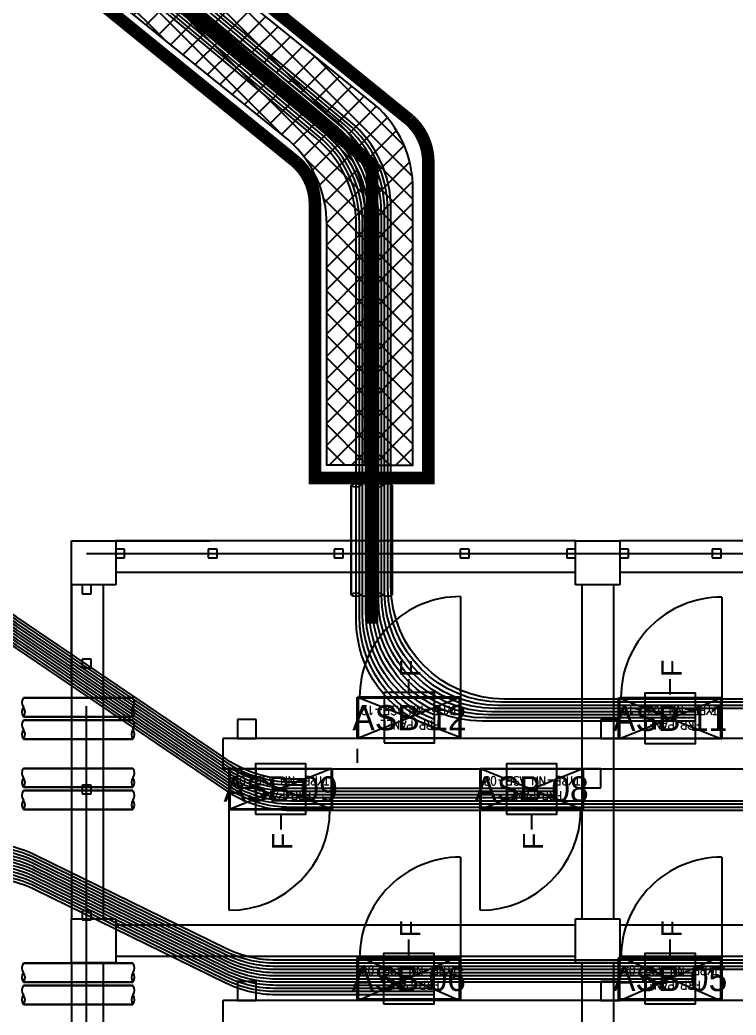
# Model space of a CAD drawing. Header units: metres. Extents: x 529325 to 529713, y 2673799 to 2674119.
# Drawn here: x 529507.53 to 529513.22, y 2673992.44 to 2674000.34 of the extents above; entities that cross this region are included whole.
import ezdxf
from ezdxf.enums import TextEntityAlignment as Align

# ---------------------------------------------------------------- set-up
doc = ezdxf.new("R2010")
doc.units = ezdxf.units.M
for name, pattern in [('DASHED', [0.75, 0.5, -0.25]), ('DASHED2', [0.375, 0.25, -0.125]), ('PHANTOM', [63.50000000000001, 31.75, -6.35, 6.35, -6.35, 6.35, -6.35])]:
    doc.linetypes.add(name, pattern=pattern)
for name, color, linetype in [('1', 5, 'Continuous'), ('300mm Hume Pipe', 74, 'Continuous'), ('Excavation', 7, 'Continuous'), ('IDT', 7, 'Continuous'), ('LT Cable(AG) INV to LT Panel BL-26', 2, 'Continuous'), ('Trench (AC)-BL25', 14, 'Continuous')]:
    doc.layers.add(name, color=color, linetype=linetype)
doc.styles.add('Arial', font='arial.ttf')
doc.styles.add('RomanS', font='romans.shx')
doc.styles.get("Standard").update_dxf_attribs({"font": 'Adani Regular.ttf'})

# ---------------------------------------------------------------- blocks, each defined once
blk = doc.blocks.new('ASB')
at = {"layer": '1', "color": 5}
blk.add_lwpolyline([(-0.2, -0.2), (0.2, -0.2), (0.2, 0.2), (-0.2, 0.2)], close=True, dxfattribs=at)
at = {"layer": '1', "color": 7}
blk.add_attdef('ID', text='', height=0.2, dxfattribs=at).set_placement((0, 0), align=Align.MIDDLE_CENTER)
blk = doc.blocks.new('IDT')
at = {"layer": 'IDT', "color": 8, "linetype": 'PHANTOM', "ltscale": 0.25}
for p, q in [((33.78305947702646, 18.31032447560767), (33.78305947702646, 9.160324475607581)), ((33.78305947702646, 9.160324475607581), (25.63305947702636, 9.160324475607581))]:
    blk.add_line(p, q, dxfattribs=at)
at = {"layer": 'IDT', "color": 8}
for p, q in [((29.60203310577552, 12.4101457710284), (29.60203310577552, 15.06014577102826)), ((29.85203310577552, 12.4101457710284), (29.85203310577552, 15.06014577102826)), ((33.6520331057757, 12.4101457710284), (33.6520331057757, 15.06014577102826)), ((33.9020331057757, 12.4101457710284), (33.9020331057757, 15.06014577102826)), ((32.69925086083848, 12.9496635550712), (32.69925086083848, 12.70966355596477)), ((26.80203310577579, 12.70966355596477), (32.69924909500176, 12.70966355596477)), ((28.7430331057756, 12.6983996193245), (29.56103310577581, 12.6983996193245)), ((28.7430331057756, 12.37139961932451), (28.7430331057756, 12.6983996193245)), ((28.75203310577561, 12.36014072685623), (28.75203310577561, 12.70965851179255)), ((28.75203310577561, 12.70965851179255), (29.55203310577579, 12.70965851179255)), ((29.55203310577579, 12.70965851179255), (28.75203310577561, 12.36014072685623)), ((29.55203310577579, 12.36014072685623), (28.75203310577561, 12.70965851179255)), ((29.55203310577579, 12.70965851179255), (29.55203310577579, 12.36014072685623)), ((29.55203310577579, 12.70965851179255), (29.55203310577579, 12.55965851179246)), ((29.70203310577588, 12.70965851179255), (29.55203310577579, 12.70965851179255)), ((29.56103310577581, 12.6983996193245), (29.56103310577581, 12.37139961932451)), ((29.70203310577588, 12.55965851179246), (29.70203310577588, 12.70965851179255)), ((30.81703310577566, 12.69840466349649), (31.63503310577542, 12.69840466349649)), ((30.81703310577566, 12.37140466349649), (30.81703310577566, 12.69840466349649)), ((30.82603310577568, 12.36014577102844), (30.82603310577568, 12.70966355596477)), ((30.82603310577568, 12.70966355596477), (31.62603310577586, 12.70966355596477)), ((30.82603310577568, 12.36014577102844), (31.62603310577586, 12.70966355596477)), ((30.82603310577568, 12.70966355596477), (31.62603310577586, 12.36014577102844)), ((31.62603310577586, 12.70966355596477), (31.62603310577586, 12.36014577102844)), ((31.63503310577542, 12.69840466349649), (31.63503310577542, 12.37140466349649)), ((32.43692632624405, 12.70965851179255), (32.43692632624405, 12.55965851179269)), ((32.58692632624414, 12.70965851179255), (32.43692632624405, 12.70965851179255)), ((32.58692632624414, 12.55965851179269), (32.58692632624414, 12.70965851179255)), ((29.55203310577579, 12.55965851179246), (29.70203310577588, 12.55965851179246)), ((32.43692632624405, 12.55965851179269), (32.58692632624414, 12.55965851179269)), ((29.55203310577579, 12.06014577102826), (29.55203310577579, 12.4101457710284)), ((29.55203310577579, 12.4101457710284), (29.9020331057757, 12.4101457710284)), ((29.9020331057757, 12.4101457710284), (29.9020331057757, 12.06014577102826)), ((33.55203310577579, 12.06014577102826), (33.55203310577579, 12.4101457710284)), ((33.55203310577579, 12.4101457710284), (33.9020331057757, 12.4101457710284)), ((33.9020331057757, 12.4101457710284), (33.9020331057757, 12.06014577102826)), ((25.9020331057757, 12.36014577102844), (29.55203310577579, 12.36014577102844)), ((29.56103310577581, 12.37139961932451), (28.7430331057756, 12.37139961932451)), ((29.55203310577579, 12.36014072685623), (28.75203310577561, 12.36014072685623)), ((29.9020331057757, 12.36014577102844), (33.55203310577579, 12.36014577102844)), ((31.63503310577542, 12.37140466349649), (30.81703310577566, 12.37140466349649)), ((31.62603310577586, 12.36014577102844), (30.82603310577568, 12.36014577102844)), ((25.9020331057757, 12.11014577102844), (29.55203310577579, 12.11014577102844)), ((29.9020331057757, 12.11014577102844), (33.55203310577579, 12.11014577102844)), ((29.9020331057757, 12.06014577102826), (29.55203310577579, 12.06014577102826)), ((29.60203310577552, 9.410145771028397), (29.60203310577552, 12.06014577102826)), ((29.85203310577552, 9.410145771028397), (29.85203310577552, 12.06014577102826)), ((33.9020331057757, 12.06014577102826), (33.55203310577579, 12.06014577102826)), ((33.6520331057757, 9.410145771028397), (33.6520331057757, 12.06014577102826)), ((33.7480594770266, 12.06854747735485), (33.7480594770266, 11.99854747735469)), ((33.81805947702631, 12.06854747735485), (33.7480594770266, 12.06854747735485)), ((33.81805947702631, 11.99854747735469), (33.81805947702631, 12.06854747735485)), ((33.9020331057757, 9.410145771028397), (33.9020331057757, 12.06014577102826)), ((33.7480594770266, 11.99854747735469), (33.81805947702631, 11.99854747735469)), ((29.8430331057755, 11.19316355596482), (30.66103310577572, 11.19316355596482)), ((29.8430331057755, 10.86616355596482), (29.8430331057755, 11.19316355596482)), ((29.85203310577552, 10.86966355596462), (29.85203310577552, 11.18966355596478)), ((29.85203310577552, 11.18966355596478), (30.6520331057757, 11.18966355596478)), ((30.6520331057757, 11.18966355596478), (29.85203310577552, 10.86966355596462)), ((30.6520331057757, 10.86966355596462), (29.85203310577552, 11.18966355596478)), ((30.6520331057757, 11.18966355596478), (30.6520331057757, 10.86966355596462)), ((30.66103310577572, 11.19316355596482), (30.66103310577572, 10.86616355596482)), ((31.83392632624444, 11.19316355596482), (32.65192632624419, 11.19316355596482)), ((31.83392632624444, 10.86616355596482), (31.83392632624444, 11.19316355596482)), ((31.84292632624445, 10.86966355596462), (31.84292632624445, 11.18966355596478)), ((31.84292632624445, 11.18966355596478), (32.64292632624418, 11.18966355596478)), ((31.84292632624445, 10.86966355596462), (32.64292632624418, 11.18966355596478)), ((31.84292632624445, 11.18966355596478), (32.64292632624418, 10.86966355596485)), ((32.64292632624418, 11.18966355596478), (32.64292632624418, 10.86966355596485)), ((32.65192632624419, 11.19316355596482), (32.65192632624419, 10.86616355596482)), ((33.7480594770266, 11.06854747735485), (33.7480594770266, 10.99854747735469)), ((33.81805947702631, 11.06854747735485), (33.7480594770266, 11.06854747735485)), ((33.81805947702631, 10.99854747735469), (33.81805947702631, 11.06854747735485)), ((29.70203310577588, 11.01965851179273), (29.70203310577588, 10.86965851179264)), ((29.85203310577597, 11.01965851179273), (29.70203310577588, 11.01965851179273)), ((29.85203310577597, 10.86965851179264), (29.85203310577597, 11.01965851179273)), ((32.4369263262445, 11.0196585117925), (32.4369263262445, 10.86965851179264)), ((32.58692632624414, 11.0196585117925), (32.4369263262445, 11.0196585117925)), ((32.58692632624414, 10.86965851179264), (32.58692632624414, 11.0196585117925)), ((33.7480594770266, 10.99854747735469), (33.81805947702631, 10.99854747735469)), ((32.69924909500176, 10.86966355596462), (26.80203310577579, 10.86965851179286)), ((29.70203310577588, 10.86965851179264), (29.85203310577597, 10.86965851179264)), ((30.66103310577572, 10.86616355596482), (29.8430331057755, 10.86616355596482)), ((30.6520331057757, 10.86966355596462), (29.85203310577552, 10.86966355596462)), ((32.65192632624419, 10.86616355596482), (31.83392632624444, 10.86616355596482)), ((32.64292632624418, 10.86966355596485), (31.84292632624445, 10.86966355596462)), ((32.4369263262445, 10.86965851179264), (32.58692632624414, 10.86965851179264)), ((32.69925243467858, 10.86966355596758), (32.69925243467858, 10.62966355685978)), ((31.63518662643108, 10.71242244929829), (31.63518662643108, 10.8226436008905)), ((26.80203310577579, 10.62966355685978), (32.69924909500176, 10.62966355685978)), ((28.7430331057756, 10.6331585126876), (29.56103310577581, 10.6331585126876)), ((28.7430331057756, 10.3061585126876), (28.7430331057756, 10.6331585126876)), ((28.75203310577561, 10.30965851268763), (28.75203310577561, 10.62965851268757)), ((28.75203310577561, 10.62965851268757), (29.55203310577579, 10.62965851268757)), ((29.55203310577579, 10.62965851268757), (28.75203310577561, 10.30965851268763)), ((29.55203310577579, 10.30965851268763), (28.75203310577561, 10.62965851268757)), ((29.55203310577579, 10.62965851268757), (29.55203310577579, 10.30965851268763)), ((29.55203310577579, 10.62965851268757), (29.55203310577579, 10.47965851268748)), ((29.70203310577588, 10.62965851268757), (29.55203310577579, 10.62965851268757)), ((29.56103310577581, 10.6331585126876), (29.56103310577581, 10.3061585126876)), ((29.70203310577588, 10.47965851268748), (29.70203310577588, 10.62965851268757)), ((30.81703310577566, 10.62928158855436), (31.63503310577542, 10.62928158855436)), ((30.81703310577566, 10.30228158855437), (30.81703310577566, 10.62928158855436)), ((30.82603310577568, 10.3057815885544), (30.82603310577568, 10.62578158855433)), ((30.82603310577568, 10.62578158855433), (31.62603310577586, 10.62578158855433)), ((30.82603310577568, 10.3057815885544), (31.62603310577586, 10.62578158855433)), ((30.82603310577568, 10.61801765194389), (31.62603310577586, 10.3057815885544)), ((31.62603310577586, 10.62578158855433), (31.62603310577586, 10.3057815885544)), ((31.63503310577542, 10.62928158855436), (31.63503310577542, 10.30228158855437)), ((32.4369263262445, 10.62965851268757), (32.4369263262445, 10.47965851268748)), ((32.58692632624414, 10.62965851268757), (32.4369263262445, 10.62965851268757)), ((32.58692632624414, 10.47965851268748), (32.58692632624414, 10.62965851268757)), ((29.55203310577579, 10.47965851268748), (29.70203310577588, 10.47965851268748)), ((32.4369263262445, 10.47965851268748), (32.58692632624414, 10.47965851268748)), ((29.56103310577581, 10.3061585126876), (28.7430331057756, 10.3061585126876)), ((29.55203310577579, 10.30965851268763), (28.75203310577561, 10.30965851268763)), ((31.63503310577542, 10.30228158855437), (30.81703310577566, 10.30228158855437)), ((31.62603310577586, 10.3057815885544), (30.82603310577568, 10.3057815885544)), ((33.7480594770266, 10.06854747735485), (33.7480594770266, 9.998547477354691)), ((33.81805947702631, 10.06854747735485), (33.7480594770266, 10.06854747735485)), ((33.81805947702631, 9.998547477354691), (33.81805947702631, 10.06854747735485)), ((33.7480594770266, 9.998547477354691), (33.81805947702631, 9.998547477354691)), ((29.55203310577579, 9.06014577102826), (29.55203310577579, 9.410145771028397)), ((29.55203310577579, 9.410145771028397), (29.9020331057757, 9.410145771028397)), ((29.9020331057757, 9.410145771028397), (29.9020331057757, 9.06014577102826)), ((33.55203310577579, 9.06014577102826), (33.55203310577579, 9.410145771028397)), ((33.55203310577579, 9.410145771028397), (33.9020331057757, 9.410145771028397)), ((33.7480594770266, 9.480145771028333), (33.7480594770266, 9.410145771028397)), ((33.81805947702631, 9.480145771028333), (33.7480594770266, 9.480145771028333)), ((33.7480594770266, 9.410145771028397), (33.81805947702631, 9.410145771028397)), ((33.81805947702631, 9.410145771028397), (33.81805947702631, 9.480145771028333)), ((33.9020331057757, 9.410145771028397), (33.9020331057757, 9.06014577102826)), ((25.9020331057757, 9.31014577102826), (29.55203310577579, 9.31014577102826)), ((29.9020331057757, 9.31014577102826), (33.55203310577579, 9.31014577102826)), ((28.7480594770266, 9.195324475607663), (28.7480594770266, 9.1253244756075)), ((28.81805947702631, 9.195324475607663), (28.7480594770266, 9.195324475607663)), ((28.81805947702631, 9.1253244756075), (28.81805947702631, 9.195324475607663)), ((29.48220577756118, 9.195324475607663), (29.48220577756118, 9.1253244756075)), ((29.55220577756089, 9.195324475607663), (29.48220577756118, 9.195324475607663)), ((29.55220577756089, 9.1253244756075), (29.55220577756089, 9.195324475607663)), ((29.9020331057757, 9.195324475607663), (29.9020331057757, 9.1253244756075)), ((29.97203310577586, 9.195324475607663), (29.9020331057757, 9.195324475607663)), ((29.97203310577586, 9.1253244756075), (29.97203310577586, 9.195324475607663)), ((30.7480594770266, 9.195324475607663), (30.7480594770266, 9.1253244756075)), ((30.81805947702631, 9.195324475607663), (30.7480594770266, 9.195324475607663)), ((30.81805947702631, 9.1253244756075), (30.81805947702631, 9.195324475607663)), ((31.7480594770266, 9.195324475607663), (31.7480594770266, 9.1253244756075)), ((31.81805947702631, 9.195324475607663), (31.7480594770266, 9.195324475607663)), ((31.81805947702631, 9.1253244756075), (31.81805947702631, 9.195324475607663)), ((32.7480594770266, 9.195324475607663), (32.7480594770266, 9.1253244756075)), ((32.81805947702631, 9.195324475607663), (32.7480594770266, 9.195324475607663)), ((32.81805947702631, 9.1253244756075), (32.81805947702631, 9.195324475607663)), ((33.48203310577563, 9.195324475607663), (33.48203310577563, 9.1253244756075)), ((33.55203310577579, 9.195324475607663), (33.48203310577563, 9.195324475607663)), ((33.55203310577579, 9.1253244756075), (33.55203310577579, 9.195324475607663)), ((28.7480594770266, 9.1253244756075), (28.81805947702631, 9.1253244756075)), ((29.48220577756118, 9.1253244756075), (29.55220577756089, 9.1253244756075)), ((29.9020331057757, 9.1253244756075), (29.97203310577586, 9.1253244756075)), ((30.7480594770266, 9.1253244756075), (30.81805947702631, 9.1253244756075)), ((31.7480594770266, 9.1253244756075), (31.81805947702631, 9.1253244756075)), ((32.7480594770266, 9.1253244756075), (32.81805947702631, 9.1253244756075)), ((33.48203310577563, 9.1253244756075), (33.55203310577579, 9.1253244756075)), ((25.9020331057757, 9.06014577102826), (29.55203310577579, 9.06014577102826)), ((29.9020331057757, 9.06014577102826), (29.55203310577579, 9.06014577102826)), ((29.9020331057757, 9.06014577102826), (33.55203310577579, 9.06014577102826)), ((33.9020331057757, 9.06014577102826), (33.55203310577579, 9.06014577102826))]:
    blk.add_line(p, q, dxfattribs=at)
at = {"layer": 'IDT', "color": 124}
for p, q in [((34.28454869628402, 12.74087170985524), (33.41546722306956, 12.74087170985524)), ((33.41546722306956, 12.74087170985524), (34.28454869628402, 12.74087170985524)), ((33.41546722306956, 12.59087170985538), (34.28454869628402, 12.59087170985538)), ((34.28454869628402, 12.59087170985538), (33.41546722306956, 12.59087170985538)), ((34.28454869628584, 12.56382425637355), (33.41546722307137, 12.56382425637355)), ((33.41546722307137, 12.56382425637355), (34.28454869628584, 12.56382425637355)), ((33.41546722307137, 12.41382425637346), (34.28454869628584, 12.41382425637346)), ((34.28454869628584, 12.41382425637346), (33.41546722307137, 12.41382425637346)), ((34.28454869628402, 11.19321100944774), (33.41546722306956, 11.19321100944774)), ((33.41546722306956, 11.19321100944774), (34.28454869628402, 11.19321100944774)), ((33.41546722306956, 11.04321100944787), (34.28454869628402, 11.04321100944787)), ((34.28454869628402, 11.04321100944787), (33.41546722306956, 11.04321100944787)), ((34.28454869628584, 11.01616355596605), (33.41546722307137, 11.01616355596605)), ((33.41546722307137, 11.01616355596605), (34.28454869628584, 11.01616355596605)), ((33.41546722307137, 10.86616355596618), (34.28454869628584, 10.86616355596618)), ((34.28454869628584, 10.86616355596618), (33.41546722307137, 10.86616355596618)), ((34.28454869628402, 10.63321101034273), (33.41546722306956, 10.63321101034273)), ((33.41546722306956, 10.63321101034273), (34.28454869628402, 10.63321101034273)), ((33.41546722306956, 10.48321101034287), (34.28454869628402, 10.48321101034287)), ((34.28454869628402, 10.48321101034287), (33.41546722306956, 10.48321101034287)), ((34.28454869628584, 10.45616355686104), (33.41546722307137, 10.45616355686104)), ((33.41546722307137, 10.45616355686104), (34.28454869628584, 10.45616355686104)), ((33.41546722307137, 10.30616355686118), (34.28454869628584, 10.30616355686118)), ((34.28454869628584, 10.30616355686118), (33.41546722307137, 10.30616355686118)), ((31.3578251571378, 9.487376799342314), (31.3578251571378, 8.61829532612785)), ((31.3578251571378, 8.61829532612785), (31.3578251571378, 9.487376799342314)), ((31.50782515713789, 8.61829532612785), (31.50782515713789, 9.487376799342314)), ((31.50782515713789, 9.487376799342314), (31.50782515713789, 8.61829532612785)), ((31.53487261061926, 9.487376799344133), (31.53487261061926, 8.618295326129669)), ((31.53487261061926, 8.618295326129669), (31.53487261061926, 9.487376799344133)), ((31.68487261061935, 8.618295326129669), (31.68487261061935, 9.487376799344133)), ((31.68487261061935, 9.487376799344133), (31.68487261061935, 8.618295326129669))]:
    blk.add_line(p, q, dxfattribs=at)
at = {"layer": 'IDT', "color": 7}
for p, q in [((28.7430331057756, 12.6983996193245), (29.56103310577581, 12.6983996193245)), ((28.7430331057756, 12.37139961932451), (28.7430331057756, 12.6983996193245)), ((29.56103310577581, 12.6983996193245), (29.56103310577581, 12.37139961932451)), ((30.81703310577566, 12.69840466349649), (31.63503310577542, 12.69840466349649)), ((30.81703310577566, 12.37140466349649), (30.81703310577566, 12.69840466349649)), ((31.63503310577542, 12.69840466349649), (31.63503310577542, 12.37140466349649)), ((29.56103310577581, 12.37139961932451), (28.7430331057756, 12.37139961932451)), ((29.1520331057757, 12.34967314081598), (29.1520331057757, 12.29851736962621)), ((31.63503310577542, 12.37140466349649), (30.81703310577566, 12.37140466349649)), ((31.22603310577577, 12.34967818498797), (31.22603310577577, 12.2985224137982)), ((29.1520331057757, 12.29851736962621), (29.1520331057757, 12.22599490130699)), ((31.22603310577577, 12.2985224137982), (31.22603310577577, 12.2259999454792)), ((30.25203310577561, 11.28019625131731), (30.25203310577561, 11.35271871963653)), ((32.24292632624409, 11.28019625131731), (32.24292632624409, 11.35271871963653)), ((30.25203310577561, 11.22904048012754), (30.25203310577561, 11.28019625131731)), ((32.24292632624409, 11.22904048012776), (32.24292632624409, 11.28019625131731)), ((29.8430331057755, 11.19316355596482), (30.66103310577572, 11.19316355596482)), ((29.8430331057755, 10.86616355596482), (29.8430331057755, 11.19316355596482)), ((30.66103310577572, 11.19316355596482), (30.66103310577572, 10.86616355596482)), ((31.83392632624444, 11.19316355596482), (32.65192632624419, 11.19316355596482)), ((31.83392632624444, 10.86616355596482), (31.83392632624444, 11.19316355596482)), ((32.65192632624419, 11.19316355596482), (32.65192632624419, 10.86616355596482)), ((30.66103310577572, 10.86616355596482), (29.8430331057755, 10.86616355596482)), ((32.65192632624419, 10.86616355596482), (31.83392632624444, 10.86616355596482)), ((28.7430331057756, 10.6331585126876), (29.56103310577581, 10.6331585126876)), ((28.7430331057756, 10.3061585126876), (28.7430331057756, 10.6331585126876)), ((29.56103310577581, 10.6331585126876), (29.56103310577581, 10.3061585126876)), ((30.81703310577566, 10.62928158855436), (31.63503310577542, 10.62928158855436)), ((30.81703310577566, 10.30228158855437), (30.81703310577566, 10.62928158855436)), ((31.63503310577542, 10.62928158855436), (31.63503310577542, 10.30228158855437)), ((29.56103310577581, 10.3061585126876), (28.7430331057756, 10.3061585126876)), ((29.1520331057757, 10.28055006587385), (29.1520331057757, 10.22939429468408)), ((31.63503310577542, 10.30228158855437), (30.81703310577566, 10.30228158855437)), ((31.22603310577577, 10.28055511004584), (31.22603310577577, 10.22939933885607)), ((29.1520331057757, 10.22939429468408), (29.1520331057757, 10.15687182636486)), ((31.22603310577577, 10.22939933885607), (31.22603310577577, 10.15687687053685))]:
    blk.add_line(p, q, dxfattribs=at)
at = {"layer": 'IDT', "color": 8, "linetype": 'DASHED', "ltscale": 5}
for p, q in [((28.7430331057756, 11.57139961932478), (28.7430331057756, 12.37139961932451)), ((28.7430331057756, 12.37139961932451), (28.78686872221422, 12.37139961932451)), ((28.78686872221422, 12.37139961932451), (29.54303310577532, 12.37139961932451)), ((30.81703310577566, 11.57139961932478), (30.81703310577566, 12.37139961932451)), ((30.81703310577566, 12.37139961932451), (30.86086872221384, 12.37139961932451)), ((30.86086872221384, 12.37139961932451), (31.61703310577539, 12.37139961932451)), ((30.66103310577617, 11.99316355596432), (30.66103310577617, 11.19316355596482)), ((32.65192632624419, 11.99316355596454), (32.65192632624419, 11.19316355596482)), ((30.61719748933754, 11.19316355596482), (29.86103310577644, 11.19316355596482)), ((30.66103310577617, 11.19316355596482), (30.61719748933754, 11.19316355596482)), ((32.60809070980602, 11.19316355596482), (31.85192632624447, 11.19316355596482)), ((32.65192632624419, 11.19316355596482), (32.60809070980602, 11.19316355596482)), ((28.7430331057756, 9.506158512688103), (28.7430331057756, 10.3061585126876)), ((28.7430331057756, 10.3061585126876), (28.78686872221377, 10.3061585126876)), ((28.78686872221377, 10.3061585126876), (29.54303310577532, 10.3061585126876)), ((30.81703310577566, 9.502281588554638), (30.81703310577566, 10.30228158855437)), ((30.81703310577566, 10.30228158855437), (30.86086872221384, 10.30228158855437)), ((30.86086872221384, 10.30228158855437), (31.61703310577539, 10.30228158855437))]:
    blk.add_line(p, q, dxfattribs=at)
at = {"layer": 'IDT', "color": 8, "linetype": 'DASHED2', "ltscale": 5}
for p, q in [((33.9020331057757, 10.1601457710284), (33.9020331057757, 9.06014577102826)), ((33.9020331057757, 9.06014577102826), (32.80203310577579, 9.06014577102826))]:
    blk.add_line(p, q, dxfattribs=at)
at = {"layer": 'IDT', "color": 124}
for centre, radius, start, end in [((33.46528137758176, 12.70337170985579), 0.06235142331725626, 143.0276363458421, 216.9723636541578), ((33.36565306855007, 12.70337170985465), 0.06235142332423081, 323.0276363719184, 36.97236362808165), ((34.33436285080396, 12.70337170985465), 0.06235142332423081, 143.0276363719183, 216.9723636280808), ((34.23473454177227, 12.70337170985579), 0.06235142331725626, 323.0276363458421, 36.9723636541579), ((33.46528137758449, 12.6283717098546), 0.06235142331974031, 143.0276363562435, 216.9723636280808), ((34.23473454176909, 12.6283717098546), 0.06235142331974031, 323.0276363719184, 36.9723636437565), ((33.46528137758358, 12.52632425637387), 0.06235142331725626, 143.0276363458421, 216.9723636541578), ((33.36565306855189, 12.52632425637296), 0.06235142332423081, 323.0276363719184, 36.97236362808165), ((34.33436285080577, 12.52632425637296), 0.06235142332423081, 143.0276363719183, 216.9723636280808), ((34.23473454177409, 12.52632425637387), 0.06235142331725626, 323.0276363458421, 36.9723636541579), ((33.46528137758631, 12.45132425637291), 0.06235142331974031, 143.0276363562435, 216.9723636280808), ((34.23473454177091, 12.45132425637291), 0.06235142331974031, 323.0276363719184, 36.9723636437565), ((33.46528137758176, 11.15571100944828), 0.06235142331725626, 143.0276363458421, 216.9723636541578), ((33.36565306855007, 11.15571100944715), 0.06235142332423081, 323.0276363719184, 36.97236362808165), ((34.33436285080396, 11.15571100944715), 0.06235142332423081, 143.0276363719183, 216.9723636280808), ((34.23473454177227, 11.15571100944828), 0.06235142331725626, 323.0276363458421, 36.9723636541579), ((33.46528137758449, 11.0807110094471), 0.06235142331974031, 143.0276363562435, 216.9723636280808), ((34.23473454176909, 11.0807110094471), 0.06235142331974031, 323.0276363719184, 36.9723636437565), ((33.46528137758358, 10.97866355596659), 0.06235142331725626, 143.0276363458421, 216.9723636541578), ((33.36565306855189, 10.97866355596545), 0.06235142332423081, 323.0276363719184, 36.97236362808165), ((34.33436285080577, 10.97866355596545), 0.06235142332423081, 143.0276363719183, 216.9723636280808), ((34.23473454177409, 10.97866355596659), 0.06235142331725626, 323.0276363458421, 36.9723636541579), ((33.46528137758631, 10.90366355596541), 0.06235142331974031, 143.0276363562435, 216.9723636280808), ((34.23473454177091, 10.90366355596541), 0.06235142331974031, 323.0276363719184, 36.9723636437565), ((33.46528137758176, 10.59571101034328), 0.06235142331725626, 143.0276363458421, 216.9723636541578), ((33.36565306855007, 10.59571101034214), 0.06235142332423081, 323.0276363719184, 36.97236362808165), ((34.33436285080396, 10.59571101034214), 0.06235142332423081, 143.0276363719183, 216.9723636280808), ((34.23473454177227, 10.59571101034328), 0.06235142331725626, 323.0276363458421, 36.9723636541579), ((33.46528137758449, 10.5207110103421), 0.06235142331974031, 143.0276363562435, 216.9723636280808), ((34.23473454176909, 10.5207110103421), 0.06235142331974031, 323.0276363719184, 36.9723636437565), ((33.46528137758358, 10.41866355686159), 0.06235142331725626, 143.0276363458421, 216.9723636541578), ((33.36565306855189, 10.41866355686045), 0.06235142332423081, 323.0276363719184, 36.97236362808165), ((34.33436285080577, 10.41866355686045), 0.06235142332423081, 143.0276363719183, 216.9723636280808), ((34.23473454177409, 10.41866355686159), 0.06235142331725626, 323.0276363458421, 36.9723636541579), ((33.46528137758631, 10.34366355686041), 0.06235142331974031, 143.0276363562435, 216.9723636280808), ((34.23473454177091, 10.34366355686041), 0.06235142331974031, 323.0276363719184, 36.9723636437565), ((31.39532515713725, 9.43756264482738), 0.06235142331974176, 53.02763635368521, 126.9723636463148), ((31.47032515713798, 9.437562644830336), 0.06235142331725626, 53.02763635368521, 126.9723636463148), ((31.47032515713707, 9.537190953862023), 0.06235142332423227, 233.0276363536852, 306.9723636463148), ((31.57237261061871, 9.4375626448292), 0.06235142331974176, 53.02763635368521, 126.9723636463148), ((31.6473726106199, 9.437562644832155), 0.06235142331725626, 53.02763635368521, 126.9723636463148), ((31.64737261061853, 9.537190953863842), 0.06235142332423227, 233.0276363536852, 306.9723636463148), ((31.39532515713725, 8.668109480642784), 0.06235142331974176, 233.0276363536852, 306.9723636463148), ((31.47032515713707, 8.568481171608141), 0.06235142332423227, 53.02763635368521, 126.9723636463148), ((31.47032515713798, 8.668109480639828), 0.06235142331725626, 233.0276363536852, 306.9723636463148), ((31.57237261061871, 8.668109480644603), 0.06235142331974176, 233.0276363536852, 306.9723636463148), ((31.64737261061853, 8.56848117160996), 0.06235142332423227, 53.02763635368521, 126.9723636463148), ((31.6473726106199, 8.668109480641647), 0.06235142331725626, 233.0276363536852, 306.9723636463148)]:
    blk.add_arc(centre, radius, start, end, dxfattribs=at)
at = {"layer": 'IDT', "color": 8, "linetype": 'DASHED', "ltscale": 5}
for centre, start, end in [((28.7430331057756, 12.37139961932451), 270, 0), ((30.81703310577566, 12.37139961932451), 270, 0), ((30.66103310577617, 11.19316355596482), 90, 180), ((32.65192632624419, 11.19316355596482), 90, 180), ((28.7430331057756, 10.3061585126876), 270, 0), ((30.81703310577566, 10.30228158855437), 270, 0)]:
    blk.add_arc(centre, 0.7999999999996508, start, end, dxfattribs=at)
at = {"layer": 'IDT', "color": 7, "style": 'RomanS', "width": 0.9}
for s, p in [('FRP PANEL', (28.90884958396217, 12.55209685486568)), ('FRP PANEL', (30.98284958396223, 12.55210189903789)), ('TYPE-NN ASB-05', (28.76469958396208, 12.43543018819912)), ('TYPE-NN ASB-06', (30.83869958396215, 12.43543523237111)), ('FRP PANEL', (30.00884958396207, 11.04686079150599)), ('FRP PANEL', (31.99974280443055, 11.04686079150622)), ('TYPE-NN ASB-08', (29.86469958396199, 10.93019412483943)), ('TYPE-NN ASB-09', (31.85709280443078, 10.93019412483943)), ('FRP PANEL', (28.90884958396217, 10.486855748229)), ('FRP PANEL', (30.98284958396223, 10.48686079240099)), ('TYPE-NN ASB-11', (28.7736995839621, 10.37018908156222)), ('TYPE-NN ASB-12', (30.83869958396215, 10.37019412573443))]:
    blk.add_text(s, height=0.07, dxfattribs=at).set_placement(p)
at = {"layer": 'IDT', "color": 7, "style": 'Arial'}
for p in [(29.06084584907765, 12.2088508024168), (31.13484584907772, 12.20885584658879), (30.16084584907756, 11.51447400542986), (32.15173906954604, 11.51447400542986), (29.06084584907765, 10.13972772747468), (31.13484584907772, 10.13973277164666)]:
    blk.add_text('F', height=0.16, rotation=270, dxfattribs=at).set_placement(p)

msp = doc.modelspace()

# ---------------------------------------------------------------- hatches: boundary and pattern name
at = {"layer": '300mm Hume Pipe'}
h = msp.add_hatch(dxfattribs=at)
h.set_pattern_fill('ANSI37', color=74)
h.set_pattern_definition([(45, (-3318.68399999931, -52.49800000013784), (-0.08838834764831845, 0.08838834764831845), []), (135, (-3318.68399999931, -52.49800000013784), (-0.08838834764831845, -0.08838834764831843), [])])
edge = h.paths.add_edge_path()
edge.add_line((529510.3542895748, 2673996.800708546), (529510.6542895746, 2673996.800708546))
edge.add_line((529510.6542895746, 2673996.800708546), (529510.6542895746, 2673998.991289007))
edge.add_arc((529509.7542895745, 2673998.991289007), 0.9000000001396984, 359.9999999703551, 408.3287436989939)
edge.add_line((529510.3526597074, 2673999.663563642), (529503.6385955848, 2674005.093958006))
edge.add_arc((529504.2369657176, 2674005.76623264), 0.8999999998521733, 179.9999999703551, 228.3287437045298, ccw=False)
edge.add_line((529503.3369657175, 2674005.766232641), (529503.3369657176, 2674008.051402516))
edge.add_line((529503.3369657176, 2674008.051402516), (529503.0369657178, 2674008.051402516))
edge.add_line((529503.0369657178, 2674008.051402516), (529503.0369657177, 2674005.63163146))
edge.add_arc((529503.9369657178, 2674005.631631459), 0.9000000001396984, 179.9999999703551, 228.3287436989939)
edge.add_line((529503.3385955848, 2674004.959356825), (529510.0526597077, 2673999.52896246))
edge.add_arc((529509.4542895748, 2673998.856687825), 0.9000000002774085, 0, 48.32874371870338, ccw=False)
edge.add_line((529510.3542895748, 2673998.856687825), (529510.3542895748, 2673996.800708546))
edge = h.paths.add_edge_path()
edge.add_line((529502.9529028463, 2674008.000175696), (529502.9529028462, 2674005.59391492))
edge.add_arc((529503.8529028463, 2674005.59391492), 0.9000000001396984, 179.9999999703551, 228.3287436989939)
edge.add_line((529503.2545327133, 2674004.921640285), (529509.9685968361, 2673999.49124592))
edge.add_arc((529509.3702267031, 2673998.818971286), 0.9000000002774085, 0, 48.32874371870338, ccw=False)
edge.add_line((529510.2702267033, 2673998.818971286), (529510.2702267033, 2673996.800708546))
edge.add_line((529510.2702267033, 2673996.800708546), (529509.9702267032, 2673996.800708546))
edge.add_line((529509.9702267032, 2673996.800708546), (529509.9702267031, 2673998.709169657))
edge.add_arc((529509.0702267028, 2673998.709169657), 0.9000000002561137, 0, 48.33614239118482)
edge.add_line((529509.6685100191, 2673999.381521554), (529502.9546195302, 2674004.810207744))
edge.add_arc((529503.5529028462, 2674005.482559641), 0.9000000003040967, 180.0000000296449, 228.3361424219648, ccw=False)
edge.add_line((529502.6529028462, 2674005.482559641), (529502.6529028462, 2674008.051402516))
edge.add_line((529502.6529028462, 2674008.051402516), (529502.9529028463, 2674008.051402516))
edge.add_line((529502.9529028463, 2674008.051402516), (529502.9529028463, 2674008.000175696))

# ---------------------------------------------------------------- linework, layer by layer
at = {"layer": '300mm Hume Pipe', "color": 74}
for points in [[(529502.9529028463, 2674008.000175696), (529502.9529028462, 2674005.59391492, 0.2140562423256003), (529503.2545327133, 2674004.921640285), (529509.9685968361, 2673999.49124592, -0.2140562423092027), (529510.2702267033, 2673998.818971286), (529510.2702267033, 2673996.800708546), (529509.9702267032, 2673996.800708546), (529509.9702267031, 2673998.709169657, 0.2140900045463655), (529509.6685100191, 2673999.381521554), (529502.9546195302, 2674004.810207744, -0.2140900045615197), (529502.6529028462, 2674005.482559641), (529502.6529028462, 2674008.051402516), (529502.9529028463, 2674008.051402516), (529502.9529028463, 2674008.000175696)], [(529510.3542895748, 2673996.800708546), (529510.6542895746, 2673996.800708546), (529510.6542895746, 2673998.991289007, 0.2140562423100663), (529510.3526597074, 2673999.663563642), (529503.6385955848, 2674005.093958006, -0.2140562423329815), (529503.3369657175, 2674005.766232641), (529503.3369657176, 2674008.051402516), (529503.0369657178, 2674008.051402516), (529503.0369657177, 2674005.63163146, 0.2140562423301491), (529503.3385955848, 2674004.959356825), (529510.0526597077, 2673999.52896246, -0.2140562423100663), (529510.3542895748, 2673998.856687825)]]:
    msp.add_lwpolyline(points, format="xyb", close=True, dxfattribs=at)
at = {"layer": 'Excavation', "color": 3, "const_width": 0.1}
msp.add_lwpolyline([(529510.3292493132, 2673995.54456635), (529510.3292493132, 2673999.189063211), (529503.062191311, 2674005.278174604), (529503.062191311, 2674008.275069591)], dxfattribs=at)
at = {"layer": 'LT Cable(AG) INV to LT Panel BL-26'}
for points in [[(529513.9522512621, 2673994.060020258), (529509.6808305223, 2673994.060020258, -0.1501337506123671), (529509.1755657356, 2673994.215233379), (529507.509458223, 2673995.345523776, 0.1501337505619176), (529507.0041934364, 2673995.500736897), (529500.7887843692, 2673995.500736897, -0.414213562373095), (529499.8887843692, 2673996.400736897), (529499.8887843692, 2674008.287815408, -0.02522195610687167), (529499.8933588063, 2674008.378441349), (529499.9442099321, 2674008.880873628, 0.02522195610274257), (529499.9487843692, 2674008.971499569), (529499.9487843689, 2674110.424669281, 0.4142135623724288), (529499.0487843689, 2674111.324669281), (529392.1175845186, 2674111.324669281, -0.414213562373095), (529391.2175845186, 2674112.22466928), (529391.2175845186, 2674112.689769275)], [(529513.9522512621, 2673994.085020258), (529509.6808305223, 2673994.085020258, -0.1501337506123671), (529509.1755657356, 2673994.240233379), (529507.509458223, 2673995.370523776, 0.1501337505619176), (529507.0041934364, 2673995.525736897), (529500.8137843693, 2673995.525736897, -0.414213562373095), (529499.9137843692, 2673996.425736897), (529499.9137843692, 2674008.286553508, -0.02522195605824519), (529499.9183588063, 2674008.377179448), (529499.969209932, 2674008.879611727, 0.02522195604981857), (529499.9737843691, 2674008.970237668), (529499.973784369, 2674110.449669281, 0.414213562372762), (529499.0737843689, 2674111.34966928), (529489.2935845186, 2674111.34966928, -0.414213562373095), (529488.3935845186, 2674112.24966928), (529488.3935845186, 2674112.689769275)], [(529513.9522512621, 2673994.110020258), (529509.6808305223, 2673994.110020258, -0.1501337506123671), (529509.1755657356, 2673994.265233379), (529507.509458223, 2673995.395523776, 0.1501337505619176), (529507.0041934364, 2673995.550736897), (529500.8387843693, 2673995.550736897, -0.414213562373095), (529499.9387843693, 2673996.450736897), (529499.9387843693, 2674008.285291607, -0.02522195605824519), (529499.9433588063, 2674008.375917548), (529499.994209932, 2674008.878349827, 0.02522195604989855), (529499.9987843691, 2674008.968975767), (529499.998784369, 2674087.97466928, 0.4142135623726684), (529499.098784369, 2674088.87466928), (529392.1175845186, 2674088.87466928, -0.414213562373095), (529391.2175845186, 2674089.77466928), (529391.2175845186, 2674090.189769275)], [(529513.9522512621, 2673994.135020258), (529509.6808305223, 2673994.135020258, -0.1501337506123671), (529509.1755657356, 2673994.290233379), (529507.509458223, 2673995.420523776, 0.1501337505619176), (529507.0041934364, 2673995.575736897), (529500.8637843693, 2673995.575736897, -0.414213562373095), (529499.9637843693, 2673996.475736897), (529499.9637843693, 2674008.284029706, -0.02522195605824519), (529499.9683588063, 2674008.374655647), (529500.0192099321, 2674008.877087926, 0.02522195604989833), (529500.0237843691, 2674008.967713867), (529500.023784369, 2674087.99966928, 0.4142135623726684), (529499.123784369, 2674088.89966928), (529489.2935845186, 2674088.89966928, -0.414213562373095), (529488.3935845186, 2674089.79966928), (529488.3935845186, 2674090.189769275)], [(529511.7952512623, 2673994.160015214), (529509.6808305223, 2673994.160020258, -0.1501337506123671), (529509.1755657356, 2673994.315233379), (529507.509458223, 2673995.445523776, 0.1501337505619176), (529507.0041934364, 2673995.600736897), (529500.8887843693, 2673995.600736897, -0.414213562373095), (529499.9887843693, 2673996.500736896), (529499.9887843693, 2674008.282767807, -0.02522195600961892), (529499.9933588064, 2674008.373393747), (529500.044209932, 2674008.875826025, 0.02522195601762273), (529500.048784369, 2674008.966451966), (529500.0487843691, 2674058.02466928, 0.4142135623737777), (529499.1487843691, 2674058.92466928), (529392.1175845186, 2674058.92466928, -0.414213562373095), (529391.2175845186, 2674059.82466928), (529391.2175845186, 2674060.189769275)], [(529511.7952512623, 2673994.185015214), (529509.6808305223, 2673994.185020258, -0.1501337506123671), (529509.1755657356, 2673994.340233379), (529507.5094582223, 2673995.470523776, 0.1501337505619176), (529507.0041934357, 2673995.625736897), (529500.9137843692, 2673995.625736897, -0.414213562373095), (529500.0137843692, 2673996.525736897), (529500.0137843692, 2674008.281505906, -0.02522195610687167), (529500.0183588063, 2674008.372131846), (529500.0692099321, 2674008.874564125, 0.0252219561027559), (529500.0737843692, 2674008.965190066), (529500.073784369, 2674058.049669281, 0.4142135623724129), (529499.173784369, 2674058.949669281), (529489.2935845186, 2674058.949669281, -0.414213562373095), (529488.3935845186, 2674059.84966928), (529488.3935845186, 2674060.189769275)], [(529511.7952512623, 2673994.210015214), (529509.6808305223, 2673994.210020258, -0.1501337506123671), (529509.1755657356, 2673994.365233378), (529507.5094582223, 2673995.495523776, 0.1501337505619176), (529507.0041934357, 2673995.650736897), (529500.9387843693, 2673995.650736897, -0.414213562373095), (529500.0387843692, 2673996.550736897), (529500.0387843692, 2674008.280244005, -0.02522195605824519), (529500.0433588063, 2674008.370869946), (529500.094209932, 2674008.873302225, 0.02522195604953417), (529500.0987843691, 2674008.963928165), (529500.0987843691, 2674035.574669281, 0.414213562373095), (529499.198784369, 2674036.47466928), (529392.1175845186, 2674036.47466928, -0.414213562373095), (529391.2175845186, 2674037.37466928), (529391.2175845186, 2674037.689769275)], [(529511.7952512623, 2673994.235015213), (529509.6808305223, 2673994.235020258, -0.1501337506123671), (529509.1755657356, 2673994.390233378), (529507.5094582223, 2673995.520523776, 0.1501337505619176), (529507.0041934357, 2673995.675736897), (529500.9637843693, 2673995.675736897, -0.414213562373095), (529500.0637843693, 2673996.575736897), (529500.0637843693, 2674008.278982104, -0.02522195605824519), (529500.0683588063, 2674008.369608045), (529500.119209932, 2674008.872040324, 0.02522195604953417), (529500.1237843691, 2674008.962666265), (529500.1237843691, 2674035.59966928, 0.414213562373095), (529499.2237843691, 2674036.49966928), (529456.9015845186, 2674036.49966928, -0.414213562373095), (529456.0015845186, 2674037.39966928), (529456.0015845186, 2674037.689769275)], [(529509.8043580417, 2673994.310015213), (529509.6808305223, 2673994.310020257, -0.1501337506123671), (529509.1755657356, 2673994.465233378), (529507.5094582217, 2673995.595523776, 0.1501337505619176), (529507.0041934351, 2673995.750736897), (529501.0387843692, 2673995.750736897, -0.414213562373095), (529500.1387843692, 2673996.650736897), (529500.1387843692, 2674008.275196403, -0.02522195612655756), (529500.1433588063, 2674008.365822344), (529500.1942099321, 2674008.868254622, 0.02522195612912692), (529500.1987843692, 2674008.958880563), (529500.198784369, 2674013.174669281, 0.4142135623664299), (529499.298784369, 2674014.074669281), (529392.1175845186, 2674014.074669281, -0.414213562373095), (529391.2175845186, 2674014.97466928), (529391.2175845186, 2674015.189769275)], [(529509.8043580417, 2673994.260015213), (529509.6808305223, 2673994.260020257, -0.1501337506123671), (529509.1755657356, 2673994.415233378), (529507.5094582223, 2673995.545523776, 0.1501337505619176), (529507.0041934357, 2673995.700736897), (529500.9887843693, 2673995.700736897, -0.414213562373095), (529500.0887843693, 2673996.600736897), (529500.0887843693, 2674008.277720204, -0.02522195605824519), (529500.0933588063, 2674008.368346144), (529500.1442099321, 2674008.870778423, 0.02522195604953417), (529500.1487843691, 2674008.961404364), (529500.1487843691, 2674013.12466928, 0.414213562373095), (529499.2487843691, 2674014.02466928), (529485.756784369, 2674014.02466928, 0.414213562373095), (529484.856784369, 2674013.12466928), (529484.856784369, 2673984.92466928, -0.414213562373095), (529483.956784369, 2673984.02466928), (529392.1175845186, 2673984.02466928, -0.414213562373095), (529391.2175845186, 2673984.92466928), (529391.2175845186, 2673985.189769275)], [(529509.8043580417, 2673994.285015213), (529509.6808305223, 2673994.285020257, -0.1501337506123671), (529509.1755657356, 2673994.440233378), (529507.5094582223, 2673995.570523776, 0.1501337505619176), (529507.0041934357, 2673995.725736897), (529501.0137843693, 2673995.725736897, -0.414213562373095), (529500.1137843693, 2673996.625736896), (529500.1137843693, 2674008.276458304, -0.02522195600961892), (529500.1183588064, 2674008.367084244), (529500.169209932, 2674008.869516522, 0.02522195601253378), (529500.173784369, 2674008.960142463), (529500.1737843691, 2674013.14966928, 0.4142135623797945), (529499.2737843691, 2674014.04966928), (529485.731784369, 2674014.04966928, 0.414213562373095), (529484.831784369, 2674013.14966928), (529484.831784369, 2673984.94966928, -0.414213562373095), (529483.9317843689, 2673984.04966928), (529456.9015845186, 2673984.04966928, -0.414213562373095), (529456.0015845186, 2673984.94966928), (529456.0015845186, 2673985.189769275)], [(529514.8362512622, 2673992.846800101), (529509.5663932071, 2673992.846800101, -0.1144609728796744), (529509.1701820081, 2673992.938705623), (529507.656566145, 2673993.680836119, 0.1144609728882462), (529507.260354946, 2673993.77274164), (529500.8012843693, 2673993.77274164, 0.414213562373095), (529499.9012843693, 2673992.872741641), (529499.9012843693, 2673962.841962047, 0.02348541864918883), (529499.9052512593, 2673962.757554312), (529499.9573174788, 2673962.204843634, -0.02348541865050384), (529499.9612843689, 2673962.120435899), (529499.9612843689, 2673954.93716928, -0.414213562373095), (529499.0612843689, 2673954.03716928), (529392.1175845186, 2673954.03716928, -0.414213562373095), (529391.2175845186, 2673954.93716928), (529391.2175845186, 2673955.189769275)], [(529514.8362512622, 2673992.871800101), (529509.5663932071, 2673992.871800101, -0.1144609728796744), (529509.1701820081, 2673992.963705623), (529507.656566145, 2673993.705836119, 0.1144609728882462), (529507.260354946, 2673993.79774164), (529500.7762843693, 2673993.79774164, 0.414213562373095), (529499.8762843693, 2673992.89774164), (529499.8762843693, 2673962.840787128, 0.02348541863211318), (529499.8802512593, 2673962.756379393), (529499.9323174788, 2673962.203668715, -0.02348541863221926), (529499.9362843689, 2673962.11926098), (529499.9362843689, 2673954.96216928, -0.414213562373095), (529499.0362843688, 2673954.06216928), (529489.2935845186, 2673954.06216928, -0.414213562373095), (529488.3935845186, 2673954.96216928), (529488.3935845186, 2673955.189769275)], [(529514.8362512622, 2673992.796800102), (529509.5663932071, 2673992.796800102, -0.1144609728796744), (529509.1701820081, 2673992.888705623), (529507.656566146, 2673993.630836118, 0.1144609728882462), (529507.260354947, 2673993.72274164), (529500.8512843692, 2673993.72274164, 0.414213562373095), (529499.9512843692, 2673992.82274164), (529499.9512843692, 2673962.844311885, 0.02348541864918883), (529499.9552512593, 2673962.759904149), (529500.0073174788, 2673962.207193472, -0.02348541865050384), (529500.0112843688, 2673962.122785737), (529500.0112843688, 2673924.88716928, -0.414213562373095), (529499.1112843688, 2673923.98716928), (529392.1175845186, 2673923.98716928, -0.414213562373095), (529391.2175845186, 2673924.88716928), (529391.2175845186, 2673925.189769275)], [(529514.8362512622, 2673992.821800102), (529509.5663932071, 2673992.821800102, -0.1144609728796744), (529509.1701820081, 2673992.913705623), (529507.656566145, 2673993.655836119, 0.1144609728882462), (529507.260354946, 2673993.747741641), (529500.8262843693, 2673993.747741641, 0.414213562373095), (529499.9262843693, 2673992.847741641), (529499.9262843693, 2673962.843136966, 0.02348541864918883), (529499.9302512594, 2673962.758729231), (529499.9823174789, 2673962.206018553, -0.02348541865050384), (529499.9862843689, 2673962.121610818), (529499.9862843689, 2673924.91216928, -0.414213562373095), (529499.0862843689, 2673924.012169281), (529489.2935845186, 2673924.012169281, -0.414213562373095), (529488.3935845186, 2673924.91216928), (529488.3935845186, 2673925.189769275)], [(529512.8952512621, 2673992.771800102), (529509.5663932071, 2673992.771800102, -0.1144609728796744), (529509.1701820081, 2673992.863705623), (529507.656566146, 2673993.605836119, 0.1144609728882462), (529507.260354947, 2673993.69774164), (529500.8762843693, 2673993.69774164, 0.414213562373095), (529499.9762843692, 2673992.79774164), (529499.9762843692, 2673962.845486804, 0.02348541863211318), (529499.9802512593, 2673962.761079069), (529500.0323174788, 2673962.208368391, -0.02348541863221926), (529500.0362843688, 2673962.123960656), (529500.0362843688, 2673894.86216928, -0.414213562373095), (529499.1362843688, 2673893.96216928), (529489.2935845186, 2673893.96216928, -0.414213562373095), (529488.3935845186, 2673894.86216928), (529488.3935845186, 2673895.189769275)], [(529512.8952512621, 2673992.746800102), (529509.5663932071, 2673992.746800102, -0.1144609728796744), (529509.1701820081, 2673992.838705624), (529507.656566146, 2673993.580836119, 0.1144609728882462), (529507.260354947, 2673993.67274164), (529500.9012843693, 2673993.67274164, 0.414213562373095), (529500.0012843693, 2673992.77274164), (529500.0012843693, 2673962.846661723, 0.02348541864918883), (529500.0052512593, 2673962.762253988), (529500.0573174788, 2673962.20954331, -0.02348541865050384), (529500.0612843689, 2673962.125135575), (529500.0612843689, 2673894.83716928, -0.414213562373095), (529499.1612843688, 2673893.93716928), (529392.1175845186, 2673893.93716928, -0.414213562373095), (529391.2175845186, 2673894.83716928), (529391.2175845186, 2673895.189769275)], [(529512.8952512621, 2673992.696800102), (529509.5663932071, 2673992.696800102, -0.1144609728796744), (529509.1701820081, 2673992.788705624), (529507.656566146, 2673993.530836119, 0.1144609728882462), (529507.260354947, 2673993.622741641), (529500.9512843693, 2673993.622741641, 0.414213562373095), (529500.0512843693, 2673992.722741641), (529500.0512843693, 2673962.849011561, 0.02348541864918883), (529500.0552512594, 2673962.764603826), (529500.1073174789, 2673962.211893148, -0.02348541865018303), (529500.1112843689, 2673962.127485413), (529500.111284369, 2673872.28716928, -0.4142135623734707), (529499.211284369, 2673871.387169281), (529392.1175845186, 2673871.387169281, -0.414213562373095), (529391.2175845186, 2673872.28716928), (529391.2175845186, 2673872.689769275)], [(529512.8952512621, 2673992.721800102), (529509.5663932071, 2673992.721800102, -0.1144609728796744), (529509.1701820081, 2673992.813705624), (529507.656566146, 2673993.555836119, 0.1144609728882462), (529507.260354947, 2673993.64774164), (529500.9262843693, 2673993.64774164, 0.414213562373095), (529500.0262843693, 2673992.747741641), (529500.0262843693, 2673962.847836642, 0.02348541866626459), (529500.0302512593, 2673962.763428906), (529500.0823174788, 2673962.210718229, -0.0234854186684676), (529500.0862843689, 2673962.126310494), (529500.086284369, 2673872.31216928, -0.414213562373471), (529499.186284369, 2673871.41216928), (529489.2935845186, 2673871.41216928, -0.414213562373095), (529488.3935845186, 2673872.31216928), (529488.3935845186, 2673872.689769275)], [(529510.8159785656, 2673992.646800102), (529509.5663932071, 2673992.646800102, -0.1144609728796744), (529509.1701820081, 2673992.738705624), (529507.6565661468, 2673993.480836119, 0.114460972855485), (529507.2603549479, 2673993.57274164), (529501.0012843693, 2673993.57274164, 0.414213562373095), (529500.1012843692, 2673992.67274164), (529500.1012843692, 2673962.851361399, 0.02348541864918883), (529500.1052512593, 2673962.766953663), (529500.1573174788, 2673962.214242986, -0.02348541865026278), (529500.1612843688, 2673962.129835251), (529500.161284369, 2673842.23716928, -0.4142135623733773), (529499.2612843689, 2673841.33716928), (529392.1175845186, 2673841.33716928, -0.414213562373095), (529391.2175845186, 2673842.23716928), (529391.2175845186, 2673842.689769275)], [(529510.8159785656, 2673992.671800102), (529509.5663932071, 2673992.671800102, -0.1144609728796744), (529509.1701820081, 2673992.763705624), (529507.6565661468, 2673993.505836118, 0.114460972855485), (529507.2603549479, 2673993.59774164), (529500.9762843692, 2673993.59774164, 0.414213562373095), (529500.0762843692, 2673992.69774164), (529500.0762843692, 2673962.85018648, 0.02348541864918883), (529500.0802512593, 2673962.765778745), (529500.1323174788, 2673962.213068067, -0.02348541865026278), (529500.1362843688, 2673962.128660332), (529500.1362843689, 2673842.26216928, -0.4142135623733773), (529499.2362843689, 2673841.36216928), (529489.2935845186, 2673841.36216928, -0.414213562373095), (529488.3935845186, 2673842.26216928), (529488.3935845186, 2673842.689769275)], [(529510.8159785656, 2673992.621800102), (529509.5663932071, 2673992.621800102, -0.1144609728796744), (529509.1701820081, 2673992.713705624), (529507.6565661468, 2673993.455836119, 0.114460972855485), (529507.2603549479, 2673993.54774164), (529501.0262843693, 2673993.54774164, 0.414213562373095), (529500.1262843693, 2673992.64774164), (529500.1262843693, 2673962.852536318, 0.02348541866626459), (529500.1302512593, 2673962.768128582), (529500.1823174788, 2673962.215417905, -0.02348541866859534), (529500.1862843689, 2673962.13101017), (529500.186284369, 2673812.21216928, -0.4142135623733211), (529499.286284369, 2673811.31216928), (529489.2935845186, 2673811.31216928, -0.414213562373095), (529488.3935845186, 2673812.21216928), (529488.3935845186, 2673812.689769275)], [(529510.8159785656, 2673992.596800102), (529509.5663932071, 2673992.596800102, -0.1144609728796744), (529509.1701820081, 2673992.688705624), (529507.6565661468, 2673993.430836119, 0.114460972855485), (529507.2603549479, 2673993.52274164), (529501.0512843693, 2673993.52274164, 0.414213562373095), (529500.1512843693, 2673992.622741641), (529500.1512843693, 2673962.853711237, 0.02348541864918883), (529500.1552512593, 2673962.769303502), (529500.2073174788, 2673962.216592824, -0.02348541865031099), (529500.2112843689, 2673962.132185089), (529500.211284369, 2673812.18716928, -0.4142135623733211), (529499.311284369, 2673811.28716928), (529392.1175845186, 2673811.28716928, -0.414213562373095), (529391.2175845186, 2673812.18716928), (529391.2175845186, 2673812.689769275)]]:
    msp.add_lwpolyline(points, format="xyb", dxfattribs=at)
at = {"layer": 'LT Cable(AG) INV to LT Panel BL-26', "color": 5}
for points in [[(529510.8261633115, 2673994.713693439, -0.3249291550753662), (529510.2042493132, 2673995.569653821), (529510.2042493132, 2673998.710660488, 0.2218784995244559), (529509.8822748105, 2673999.400505778), (529503.2591658138, 2674004.950048446, -0.2218784995264163), (529502.937191311, 2674005.639893736), (529502.937191311, 2674008.195415681, 0.03879708027535965), (529502.9263863263, 2674008.334456052), (529502.8470893536, 2674008.841578354, -0.03879708027838701), (529502.8362843689, 2674008.980618725), (529502.8362843689, 2674110.66216928, -0.414213562373095), (529503.7362843689, 2674111.56216928), (529548.9009842187, 2674111.56216928, 0.414213562373095), (529549.8009842187, 2674112.46216928), (529549.8009842187, 2674112.689769275)], [(529510.8261633115, 2673994.747223071, -0.3168358158659336), (529510.2292493132, 2673995.594653821), (529510.2292493132, 2673998.722328847, 0.2218784995343309), (529509.9072748104, 2673999.412174137), (529503.2841658139, 2674004.961716805, -0.2218784995345846), (529502.9621913111, 2674005.651562095), (529502.9621913111, 2674008.197358459, 0.03879708027535965), (529502.9513863263, 2674008.33639883), (529502.8720893536, 2674008.843521132, -0.03879708027838701), (529502.8612843689, 2674008.982561503), (529502.8612843689, 2674110.637169281, -0.414213562373095), (529503.7612843689, 2674111.53716928), (529646.0769842187, 2674111.53716928, 0.414213562373095), (529646.9769842187, 2674112.43716928), (529646.9769842187, 2674112.689769275)], [(529510.8261633114, 2673994.781584864, -0.3086947197122223), (529510.2542493133, 2673995.619653821), (529510.2542493133, 2673998.733997206, 0.2218784995244559), (529509.9322748105, 2673999.423842496), (529503.3091658138, 2674004.973385164, -0.2218784995264163), (529502.9871913111, 2674005.663230454), (529502.9871913111, 2674008.199301237, 0.03879708027535965), (529502.9763863264, 2674008.338341608), (529502.8970893536, 2674008.84546391, -0.03879708027838701), (529502.8862843689, 2674008.984504281), (529502.8862843689, 2674080.612169281, -0.414213562373095), (529503.786284369, 2674081.512169281), (529548.9009842187, 2674081.512169281, 0.414213562373095), (529549.8009842187, 2674082.41216928), (529549.8009842187, 2674082.689769275)], [(529510.8261633114, 2673994.81680705, -0.3004957761813811), (529510.2792493132, 2673995.64465382), (529510.2792493132, 2673998.745665565, 0.2218784995244559), (529509.9572748104, 2673999.435510855), (529503.3341658138, 2674004.985053523, -0.2218784995264163), (529503.012191311, 2674005.674898813), (529503.012191311, 2674008.201244016, 0.03879708027535965), (529503.0013863263, 2674008.340284387), (529502.9220893536, 2674008.847406689, -0.03879708027838701), (529502.9112843688, 2674008.98644706), (529502.9112843688, 2674080.58716928, -0.414213562373095), (529503.8112843689, 2674081.48716928), (529646.0769842187, 2674081.48716928, 0.414213562373095), (529646.9769842187, 2674082.38716928), (529646.9769842187, 2674082.689769275)], [(529512.8952512621, 2673994.76965382), (529511.2042493132, 2673994.76965382, -0.4142135623503636), (529510.3042493132, 2673995.66965382), (529510.3042493132, 2673998.757333925, 0.2218784995244559), (529509.9822748104, 2673999.447179215), (529503.3591658138, 2674004.996721882, -0.2218784995264163), (529503.037191311, 2674005.686567172), (529503.037191311, 2674008.203186794, 0.03879708024778317), (529503.0263863263, 2674008.342227165), (529502.9470893536, 2674008.849349467, -0.03879708024750358), (529502.9362843689, 2674008.988389838), (529502.9362843689, 2674058.06216928, -0.414213562373095), (529503.8362843689, 2674058.96216928), (529548.9009842187, 2674058.96216928, 0.414213562373095), (529549.8009842187, 2674059.86216928), (529549.8009842187, 2674060.189769275)], [(529512.8952512621, 2673994.79465382), (529511.2292493132, 2673994.79465382, -0.4142135623503636), (529510.3292493132, 2673995.69465382), (529510.3292493132, 2673998.769002283, 0.2218784995244559), (529510.0072748105, 2673999.458847573), (529503.3841658138, 2674005.008390241, -0.2218784995264163), (529503.062191311, 2674005.698235531), (529503.062191311, 2674008.205129572, 0.03879708027535965), (529503.0513863263, 2674008.344169943), (529502.9720893536, 2674008.851292245, -0.03879708027838701), (529502.9612843689, 2674008.990332616), (529502.9612843689, 2674058.03716928, -0.414213562373095), (529503.8612843689, 2674058.93716928), (529646.0769842187, 2674058.93716928, 0.414213562373095), (529646.9769842187, 2674059.83716928), (529646.9769842187, 2674060.189769275)], [(529512.8952512621, 2673994.81965382), (529511.2542493133, 2673994.81965382, -0.4142135623503636), (529510.3542493132, 2673995.71965382), (529510.3542493132, 2673998.780670642, 0.2218784995244559), (529510.0322748105, 2673999.470515932), (529503.4091658138, 2674005.0200586, -0.2218784995264163), (529503.0871913111, 2674005.70990389), (529503.0871913111, 2674008.207072351, 0.03879708030293618), (529503.0763863263, 2674008.346112722), (529502.9970893536, 2674008.853235023, -0.03879708030927042), (529502.9862843689, 2674008.992275394), (529502.9862843689, 2674035.512169281, -0.414213562373095), (529503.8862843689, 2674036.41216928), (529516.5089842187, 2674036.41216928, 0.414213562373095), (529517.4089842187, 2674037.31216928), (529517.4089842187, 2674037.689769275)], [(529512.8952512621, 2673994.84465382), (529511.2792493133, 2673994.84465382, -0.4142135623503636), (529510.3792493133, 2673995.74465382), (529510.3792493133, 2673998.792339002, 0.2218784995244559), (529510.0572748105, 2673999.482184292), (529503.4341658138, 2674005.03172696, -0.2218784995264163), (529503.1121913111, 2674005.72157225), (529503.1121913111, 2674008.209015129, 0.03879708027535965), (529503.1013863264, 2674008.3480555), (529503.0220893536, 2674008.855177802, -0.03879708027838701), (529503.0112843689, 2674008.994218173), (529503.0112843689, 2674035.487169281, -0.414213562373095), (529503.911284369, 2674036.387169281), (529581.2929842187, 2674036.387169281, 0.414213562373095), (529582.1929842187, 2674037.28716928), (529582.1929842187, 2674037.689769275)], [(529514.8362512622, 2673994.86965382), (529511.3042493132, 2673994.86965382, -0.4142135623503636), (529510.4042493132, 2673995.76965382), (529510.4042493132, 2673998.804007361, 0.2218784995244559), (529510.0822748104, 2673999.493852651), (529503.4591658138, 2674005.043395319, -0.2218784995264163), (529503.137191311, 2674005.733240609), (529503.137191311, 2674008.210957907, 0.03879708027535965), (529503.1263863263, 2674008.349998278), (529503.0470893536, 2674008.85712058, -0.03879708027838701), (529503.0362843688, 2674008.996160951), (529503.0362843688, 2674035.46216928, -0.414213562373095), (529503.9362843689, 2674036.36216928), (529646.0769842187, 2674036.36216928, 0.414213562373095), (529646.9769842187, 2674037.26216928), (529646.9769842187, 2674037.689769275)], [(529514.8362512622, 2673994.89465382), (529511.3292493132, 2673994.89465382, -0.4142135623503636), (529510.4292493132, 2673995.79465382), (529510.4292493132, 2673998.81567572, 0.2218784995145807), (529510.1072748104, 2673999.50552101), (529503.4841658138, 2674005.055063678, -0.2218784995160833), (529503.162191311, 2674005.744908968), (529503.162191311, 2674008.212900686, 0.03879708027535965), (529503.1513863263, 2674008.351941057), (529503.0720893536, 2674008.859063359, -0.03879708027838701), (529503.0612843689, 2674008.998103729), (529503.0612843689, 2674012.93716928, -0.414213562373095), (529503.9612843689, 2674013.83716928), (529552.370284369, 2674013.83716928, -0.414213562373095), (529553.270284369, 2674012.93716928), (529553.270284369, 2674007.23716928, 0.414213562373095), (529554.170284369, 2674006.33716928), (529646.0769842187, 2674006.33716928, 0.414213562373095), (529646.9769842187, 2674007.23716928), (529646.9769842187, 2674007.689769275)], [(529514.8362512622, 2673994.91965382), (529511.3542493132, 2673994.91965382, -0.4142135623503636), (529510.4542493132, 2673995.81965382), (529510.4542493132, 2673998.827344079, 0.2218784995244559), (529510.1322748105, 2673999.517189369), (529503.5091658138, 2674005.066732037, -0.2218784995264163), (529503.187191311, 2674005.756577327), (529503.187191311, 2674008.214843464, 0.03879708027535965), (529503.1763863263, 2674008.353883835), (529503.0970893536, 2674008.861006137, -0.03879708027838701), (529503.0862843689, 2674009.000046507), (529503.0862843689, 2674012.91216928, -0.414213562373095), (529503.9862843689, 2674013.81216928), (529552.345284369, 2674013.81216928, -0.414213562373095), (529553.245284369, 2674012.91216928), (529553.245284369, 2673984.71216928, 0.414213562373095), (529554.145284369, 2673983.81216928), (529581.2929842187, 2673983.81216928, 0.414213562373095), (529582.1929842187, 2673984.71216928), (529582.1929842187, 2673985.189769275)], [(529514.8362512622, 2673994.94465382), (529511.3792493133, 2673994.94465382, -0.4142135623503636), (529510.4792493132, 2673995.84465382), (529510.4792493132, 2673998.839012438, 0.2218784995244559), (529510.1572748105, 2673999.528857728), (529503.5341658138, 2674005.078400396, -0.2218784995264163), (529503.2121913111, 2674005.768245686), (529503.2121913111, 2674008.216786242, 0.03879708027535965), (529503.2013863263, 2674008.355826613), (529503.1220893536, 2674008.862948915, -0.03879708027838701), (529503.1112843689, 2674009.001989286), (529503.1112843689, 2674012.887169281, -0.414213562373095), (529504.0112843689, 2674013.78716928), (529552.3202843689, 2674013.78716928, -0.414213562373095), (529553.220284369, 2674012.887169281), (529553.220284369, 2673984.68716928, 0.414213562373095), (529554.120284369, 2673983.78716928), (529646.0769842187, 2673983.78716928, 0.414213562373095), (529646.9769842187, 2673984.68716928), (529646.9769842187, 2673985.189769275)]]:
    msp.add_lwpolyline(points, format="xyb", dxfattribs=at)
at = {"layer": 'Trench (AC)-BL25', "const_width": 0.1}
msp.add_lwpolyline([(529509.7271516715, 2673999.208306071), (529502.7073954396, 2674004.909162787, -0.2124726228145605), (529502.5586116271, 2674005.243481211), (529502.5586116271, 2674008.151402516), (529503.4586116271, 2674008.151402516), (529503.4586116272, 2674005.577653186, 0.2124726227902704), (529503.60739544, 2674005.243334763), (529510.6271516714, 2673999.542478046, -0.212472622813343), (529510.7759354842, 2673999.208159622), (529510.7759354841, 2673996.700708546), (529509.8759354841, 2673996.700708546), (529509.8759354841, 2673998.873987647, 0.2124726228154971)], format="xyb", close=True, dxfattribs=at)

# ---------------------------------------------------------------- block references
at = {"layer": '1'}
for p, values in [((529510.6261633114, 2673994.797037548), {'ID': 'ASB 12'}), ((529512.6952512622, 2673994.791195804), {'ID': 'ASB 11'}), ((529509.6043580418, 2673994.231190761), {'ID': 'ASB 09'}), ((529511.5952512623, 2673994.231190761), {'ID': 'ASB 08'}), ((529510.6212512623, 2673992.725949653), {'ID': 'ASB 06'}), ((529512.6952512622, 2673992.725954697), {'ID': 'ASB 05'})]:
    msp.add_blockref('ASB', p, dxfattribs=at).add_auto_attribs(values)
at = {"layer": 'IDT', "color": 8, "rotation": 180}
msp.add_blockref('IDT', (529541.847284368, 2674005.260854317), dxfattribs=at)

doc.saveas('drawing.dxf')
